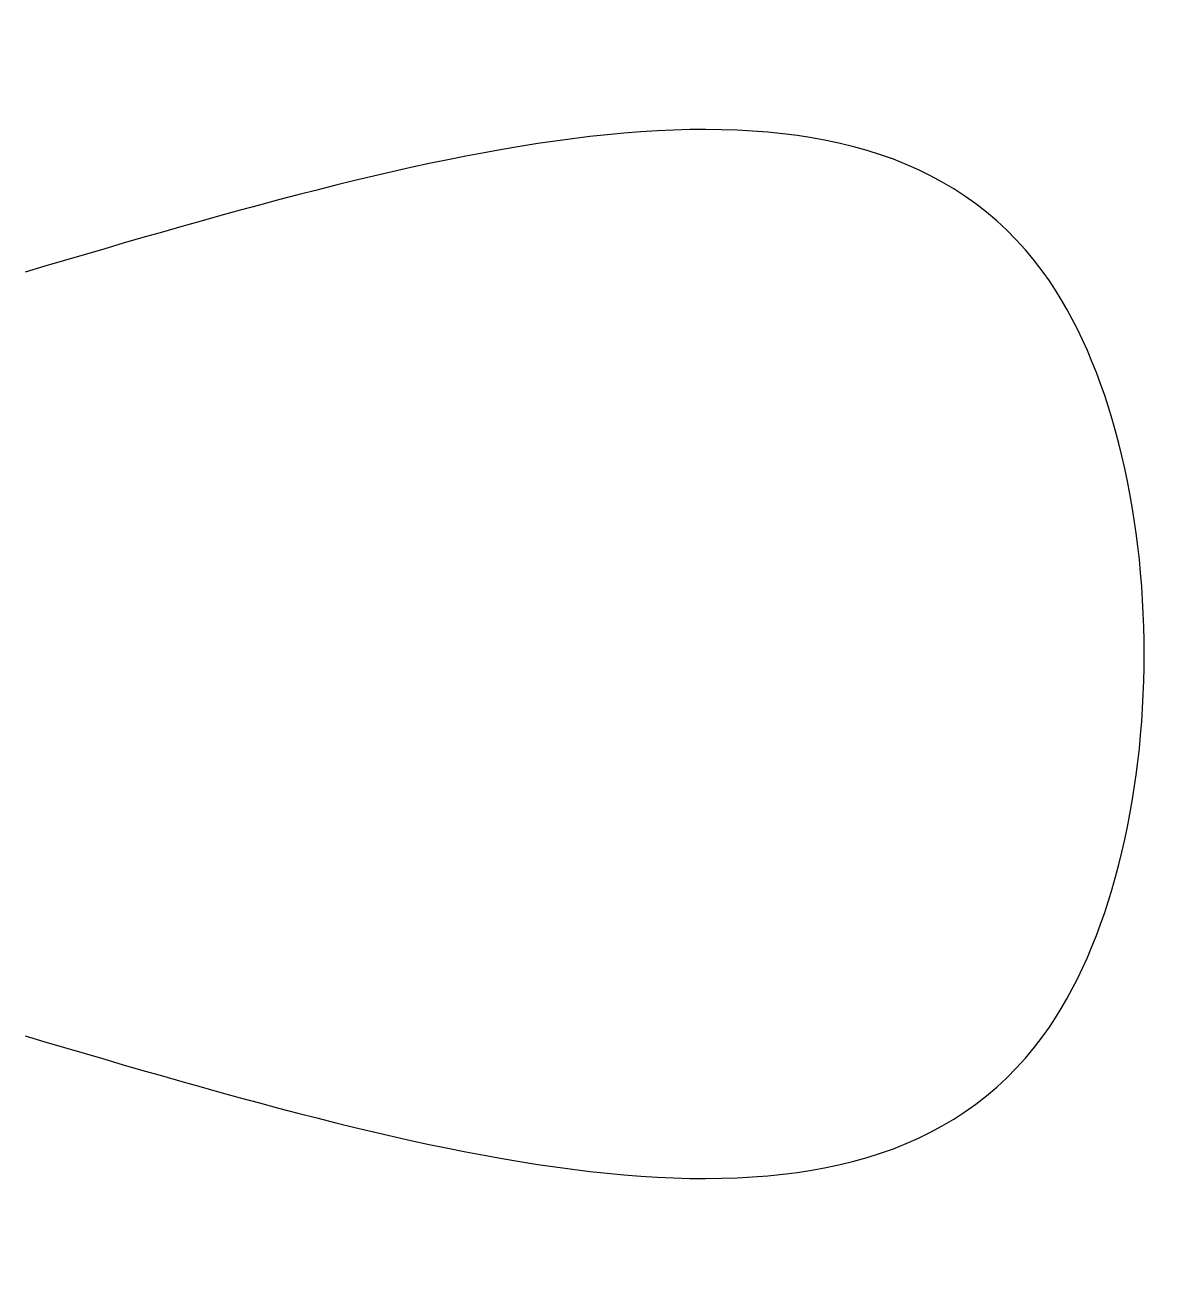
# Model space of a CAD drawing. Header units: millimetres. Extents: x 0 to 4.53, y -0.97 to 3.97.
import ezdxf

# ---------------------------------------------------------------- set-up
doc = ezdxf.new("R2010")
doc.units = ezdxf.units.MM

msp = doc.modelspace()

# ---------------------------------------------------------------- linework, layer by layer
msp.add_spline([(0, 0), (4, 0), (4, 3), (0, 3)], degree=3)

doc.saveas('drawing.dxf')
